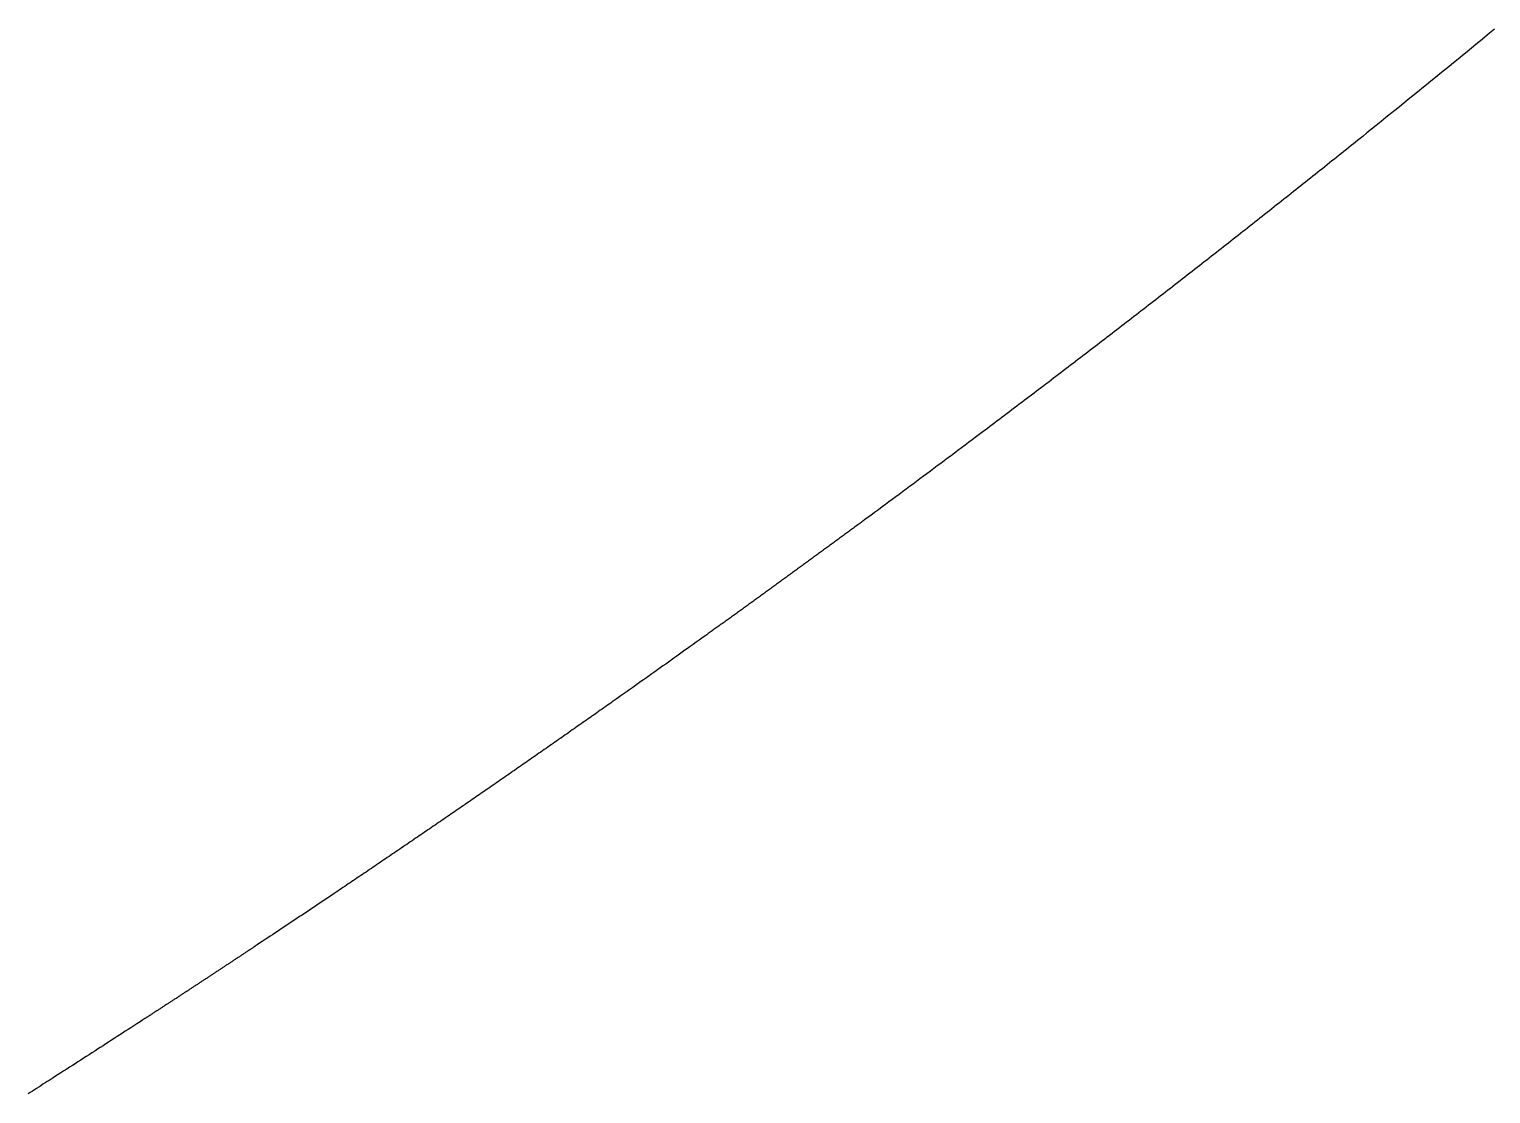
# Model space of a CAD drawing. Header units: millimetres. Extents: x 0 to 610, y 0 to 457.
# Drawn here: x 154.769 to 157.642, y 69.592 to 71.683 of the extents above; entities that cross this region are included whole.
import ezdxf

# ---------------------------------------------------------------- set-up
doc = ezdxf.new("R2010")
doc.units = ezdxf.units.MM
doc.layers.add('CUT_AIRCRAFT', color=7, linetype='Continuous')

msp = doc.modelspace()

# ---------------------------------------------------------------- linework, layer by layer
at = {"layer": 'CUT_AIRCRAFT'}
msp.add_lwpolyline([(157.64911, 71.68294), (157.63949, 71.67503), (157.63027, 71.66746), (157.62141, 71.66019), (157.61275, 71.6531), (157.60412, 71.64602), (157.59537, 71.63887), (157.58652, 71.63163), (157.57761, 71.62436), (157.56869, 71.61708), (157.5598, 71.60982), (157.55093, 71.60259), (157.54208, 71.59538), (157.53323, 71.58818), (157.52438, 71.58099), (157.51551, 71.57378), (157.50663, 71.56657), (157.49772, 71.55934), (157.48878, 71.5521), (157.47985, 71.54487), (157.47097, 71.53768), (157.46217, 71.53056), (157.45346, 71.52353), (157.44473, 71.51648), (157.43582, 71.50928), (157.42657, 71.50183), (157.41695, 71.49408), (157.40742, 71.48641), (157.39855, 71.47928), (157.39093, 71.47315), (157.38494, 71.46834), (157.38019, 71.46452), (157.3761, 71.46125), (157.37211, 71.45804), (157.36775, 71.45455), (157.36305, 71.45078), (157.35817, 71.44688), (157.35327, 71.44295), (157.34847, 71.43911), (157.34376, 71.43533), (157.33909, 71.4316), (157.33443, 71.42787), (157.32974, 71.42413), (157.32502, 71.42036), (157.3203, 71.41659), (157.31557, 71.41281), (157.31085, 71.40904), (157.30613, 71.40528), (157.30141, 71.40152), (157.2967, 71.39776), (157.29198, 71.39401), (157.28726, 71.39025), (157.28254, 71.38649), (157.27781, 71.38273), (157.27309, 71.37898), (157.26837, 71.37522), (157.26364, 71.37147), (157.25892, 71.36771), (157.25419, 71.36396), (157.24947, 71.36021), (157.24474, 71.35646), (157.24001, 71.35271), (157.23528, 71.34897), (157.23055, 71.34522), (157.22582, 71.34147), (157.22109, 71.33773), (157.21636, 71.33398), (157.21163, 71.33024), (157.20689, 71.3265), (157.20216, 71.32276), (157.19743, 71.31902), (157.19269, 71.31528), (157.18795, 71.31154), (157.18322, 71.3078), (157.17848, 71.30406), (157.17374, 71.30033), (157.169, 71.29659), (157.16426, 71.29286), (157.15952, 71.28913), (157.15478, 71.2854), (157.15004, 71.28166), (157.14529, 71.27793), (157.14055, 71.27421), (157.1358, 71.27048), (157.13106, 71.26675), (157.12631, 71.26302), (157.12157, 71.2593), (157.11682, 71.25558), (157.11207, 71.25185), (157.10732, 71.24813), (157.10257, 71.24441), (157.09782, 71.24069), (157.09307, 71.23697), (157.08832, 71.23325), (157.08356, 71.22953), (157.07881, 71.22582), (157.07406, 71.2221), (157.0693, 71.21839), (157.06454, 71.21467), (157.05979, 71.21096), (157.05503, 71.20725), (157.05027, 71.20354), (157.04551, 71.19983), (157.04075, 71.19612), (157.03599, 71.19241), (157.03123, 71.18871), (157.02647, 71.185), (157.02171, 71.1813), (157.01694, 71.17759), (157.01218, 71.17389), (157.00741, 71.17019), (157.00265, 71.16649), (156.99788, 71.16279), (156.99311, 71.15909), (156.98835, 71.15539), (156.98358, 71.15169), (156.97881, 71.148), (156.97404, 71.1443), (156.96927, 71.14061), (156.9645, 71.13692), (156.95972, 71.13322), (156.95495, 71.12953), (156.95018, 71.12584), (156.9454, 71.12215), (156.94063, 71.11846), (156.93585, 71.11478), (156.93107, 71.11109), (156.92629, 71.10741), (156.92152, 71.10372), (156.91674, 71.10004), (156.91196, 71.09636), (156.90718, 71.09267), (156.90239, 71.08899), (156.89761, 71.08531), (156.89283, 71.08164), (156.88805, 71.07796), (156.88326, 71.07428), (156.87848, 71.07061), (156.87369, 71.06693), (156.8689, 71.06326), (156.86412, 71.05959), (156.85933, 71.05591), (156.85454, 71.05224), (156.84975, 71.04857), (156.84496, 71.04491), (156.84017, 71.04124), (156.83538, 71.03757), (156.83058, 71.03391), (156.82579, 71.03024), (156.82099, 71.02658), (156.8162, 71.02291), (156.8114, 71.01925), (156.80661, 71.01559), (156.80181, 71.01193), (156.79701, 71.00827), (156.79221, 71.00461), (156.78741, 71.00096), (156.78261, 70.9973), (156.77781, 70.99365), (156.77301, 70.98999), (156.76821, 70.98634), (156.76341, 70.98269), (156.7586, 70.97904), (156.7538, 70.97539), (156.74899, 70.97174), (156.74419, 70.96809), (156.73938, 70.96444), (156.73457, 70.9608), (156.72976, 70.95715), (156.72496, 70.95351), (156.72015, 70.94987), (156.71534, 70.94623), (156.71053, 70.94258), (156.70571, 70.93894), (156.70089, 70.9353), (156.69607, 70.93166), (156.69126, 70.92802), (156.68646, 70.92439), (156.68166, 70.92077), (156.67687, 70.91716), (156.67205, 70.91352), (156.66719, 70.90986), (156.66228, 70.90616), (156.65738, 70.90247), (156.65257, 70.89885), (156.64791, 70.89534), (156.64342, 70.89196), (156.63888, 70.88855), (156.63404, 70.88491), (156.62862, 70.88083), (156.62244, 70.8762), (156.61569, 70.87113), (156.60863, 70.86583), (156.60152, 70.86051), (156.59458, 70.85531), (156.5878, 70.85023), (156.5811, 70.84521), (156.5744, 70.84021), (156.56766, 70.83517), (156.56088, 70.83011), (156.55407, 70.82503), (156.54726, 70.81994), (156.54046, 70.81487), (156.53366, 70.80981), (156.52687, 70.80475), (156.52009, 70.79971), (156.51332, 70.79467), (156.50654, 70.78963), (156.49974, 70.78457), (156.49291, 70.7795), (156.48604, 70.77441), (156.47919, 70.76933), (156.47239, 70.76429), (156.46569, 70.75933), (156.45911, 70.75446), (156.45249, 70.74956), (156.44567, 70.74452), (156.43846, 70.73919), (156.43082, 70.73356), (156.42329, 70.728), (156.41653, 70.72301), (156.4112, 70.71908), (156.40775, 70.71654), (156.40574, 70.71506), (156.4045, 70.71415), (156.40336, 70.71331), (156.40179, 70.71216), (156.39985, 70.71072), (156.39769, 70.70914), (156.39551, 70.70753), (156.39344, 70.70601), (156.39148, 70.70457), (156.38957, 70.70316), (156.38767, 70.70176), (156.38573, 70.70034), (156.38377, 70.6989), (156.3818, 70.69745), (156.37982, 70.69599), (156.37785, 70.69455), (156.37589, 70.6931), (156.37393, 70.69167), (156.37197, 70.69023), (156.37001, 70.68879), (156.36805, 70.68735), (156.36608, 70.68591), (156.36412, 70.68446), (156.36215, 70.68302), (156.36019, 70.68158), (156.35823, 70.68014), (156.35626, 70.6787), (156.3543, 70.67726), (156.35234, 70.67582), (156.35037, 70.67438), (156.34841, 70.67295), (156.34645, 70.67151), (156.34448, 70.67007), (156.34252, 70.66863), (156.34055, 70.66719), (156.33859, 70.66575), (156.33662, 70.66431), (156.33466, 70.66287), (156.33269, 70.66144), (156.33073, 70.66), (156.32876, 70.65856), (156.3268, 70.65712), (156.32483, 70.65569), (156.32287, 70.65425), (156.3209, 70.65281), (156.31894, 70.65138), (156.31697, 70.64994), (156.315, 70.6485), (156.31304, 70.64707), (156.31107, 70.64563), (156.3091, 70.64419), (156.30714, 70.64276), (156.30517, 70.64132), (156.30321, 70.63989), (156.30124, 70.63845), (156.29927, 70.63702), (156.2973, 70.63558), (156.29534, 70.63415), (156.29337, 70.63271), (156.2914, 70.63128), (156.28943, 70.62984), (156.28747, 70.62841), (156.2855, 70.62697), (156.28353, 70.62554), (156.28156, 70.62411), (156.2796, 70.62267), (156.27763, 70.62124), (156.27566, 70.6198), (156.27369, 70.61837), (156.27172, 70.61694), (156.26975, 70.61551), (156.26778, 70.61407), (156.26582, 70.61264), (156.26385, 70.61121), (156.26188, 70.60978), (156.25991, 70.60834), (156.25794, 70.60691), (156.25597, 70.60548), (156.254, 70.60405), (156.25203, 70.60262), (156.25006, 70.60119), (156.24809, 70.59976), (156.24612, 70.59832), (156.24415, 70.59689), (156.24218, 70.59546), (156.24021, 70.59403), (156.23824, 70.5926), (156.23627, 70.59117), (156.2343, 70.58974), (156.23233, 70.58831), (156.23035, 70.58688), (156.22838, 70.58545), (156.22641, 70.58403), (156.22444, 70.5826), (156.22247, 70.58117), (156.2205, 70.57974), (156.21853, 70.57831), (156.21655, 70.57688), (156.21458, 70.57545), (156.21261, 70.57403), (156.21064, 70.5726), (156.20866, 70.57117), (156.20669, 70.56974), (156.20472, 70.56831), (156.20275, 70.56689), (156.20077, 70.56546), (156.1988, 70.56403), (156.19683, 70.56261), (156.19485, 70.56118), (156.19288, 70.55975), (156.19091, 70.55833), (156.18893, 70.5569), (156.18696, 70.55548), (156.18499, 70.55405), (156.18301, 70.55262), (156.18104, 70.5512), (156.17906, 70.54977), (156.17709, 70.54835), (156.17512, 70.54692), (156.17314, 70.5455), (156.17117, 70.54407), (156.16919, 70.54265), (156.16722, 70.54122), (156.16524, 70.5398), (156.16327, 70.53838), (156.16129, 70.53695), (156.15932, 70.53553), (156.15734, 70.53411), (156.15537, 70.53268), (156.15339, 70.53126), (156.15141, 70.52984), (156.14944, 70.52841), (156.14746, 70.52699), (156.14549, 70.52557), (156.14351, 70.52415), (156.14153, 70.52272), (156.13956, 70.5213), (156.13758, 70.51988), (156.1356, 70.51846), (156.13363, 70.51704), (156.13166, 70.51562), (156.12968, 70.5142), (156.1277, 70.51277), (156.12571, 70.51134), (156.12372, 70.50992), (156.12174, 70.5085), (156.11979, 70.50709), (156.11785, 70.5057), (156.11591, 70.50431), (156.11393, 70.50288), (156.11187, 70.50141), (156.10974, 70.49988), (156.10763, 70.49836), (156.10566, 70.49695), (156.10396, 70.49573), (156.10256, 70.49473), (156.10109, 70.49367), (156.09907, 70.49223), (156.09604, 70.49006), (156.09169, 70.48694), (156.08633, 70.4831), (156.08042, 70.47887), (156.07445, 70.47459), (156.06876, 70.47053), (156.06335, 70.46666), (156.05808, 70.4629), (156.05283, 70.45915), (156.0475, 70.45535), (156.0421, 70.45149), (156.03665, 70.44761), (156.0312, 70.44372), (156.02577, 70.43986), (156.02036, 70.436), (156.01496, 70.43216), (156.00956, 70.42832), (156.00416, 70.42448), (155.99875, 70.42064), (155.99334, 70.41679), (155.98791, 70.41293), (155.98247, 70.40907), (155.97703, 70.40521), (155.97161, 70.40138), (155.96624, 70.39757), (155.96091, 70.39379), (155.95557, 70.39001), (155.95014, 70.38617), (155.94456, 70.38222), (155.9388, 70.37815), (155.93308, 70.37411), (155.92767, 70.37029), (155.92286, 70.36689), (155.91881, 70.36404), (155.91535, 70.3616), (155.91221, 70.35938), (155.90911, 70.35719), (155.90583, 70.35489), (155.9024, 70.35247), (155.89888, 70.34999), (155.89535, 70.3475), (155.89187, 70.34505), (155.88843, 70.34263), (155.88501, 70.34023), (155.88159, 70.33782), (155.87817, 70.33541), (155.87472, 70.33299), (155.87128, 70.33057), (155.86783, 70.32815), (155.86438, 70.32573), (155.86094, 70.32331), (155.8575, 70.3209), (155.85406, 70.31848), (155.85061, 70.31607), (155.84717, 70.31365), (155.84373, 70.31124), (155.84028, 70.30882), (155.83684, 70.30641), (155.83339, 70.304), (155.82994, 70.30158), (155.8265, 70.29917), (155.82305, 70.29676), (155.81961, 70.29435), (155.81616, 70.29194), (155.81271, 70.28953), (155.80926, 70.28712), (155.80581, 70.28471), (155.80237, 70.2823), (155.79892, 70.27989), (155.79547, 70.27749), (155.79202, 70.27508), (155.78857, 70.27267), (155.78512, 70.27027), (155.78167, 70.26786), (155.77822, 70.26546), (155.77477, 70.26305), (155.77131, 70.26065), (155.76786, 70.25824), (155.76441, 70.25584), (155.76096, 70.25344), (155.7575, 70.25104), (155.75405, 70.24864), (155.7506, 70.24623), (155.74714, 70.24383), (155.74369, 70.24143), (155.74023, 70.23903), (155.73678, 70.23663), (155.73332, 70.23424), (155.72987, 70.23184), (155.72641, 70.22944), (155.72296, 70.22704), (155.7195, 70.22465), (155.71604, 70.22225), (155.71258, 70.21986), (155.70913, 70.21746), (155.70567, 70.21507), (155.70221, 70.21267), (155.69875, 70.21028), (155.69529, 70.20788), (155.69183, 70.20549), (155.68837, 70.2031), (155.68491, 70.20071), (155.68145, 70.19832), (155.67799, 70.19593), (155.67453, 70.19354), (155.67107, 70.19115), (155.66761, 70.18876), (155.66414, 70.18637), (155.66068, 70.18398), (155.65722, 70.18159), (155.65376, 70.17921), (155.65029, 70.17682), (155.64683, 70.17443), (155.64336, 70.17205), (155.6399, 70.16966), (155.63643, 70.16728), (155.63297, 70.16489), (155.6295, 70.16251), (155.62604, 70.16013), (155.62257, 70.15774), (155.6191, 70.15536), (155.61564, 70.15298), (155.61217, 70.1506), (155.6087, 70.14822), (155.60523, 70.14584), (155.60177, 70.14346), (155.5983, 70.14108), (155.59483, 70.1387), (155.59136, 70.13632), (155.58789, 70.13394), (155.58442, 70.13157), (155.58095, 70.12919), (155.57748, 70.12681), (155.57401, 70.12444), (155.57053, 70.12206), (155.56706, 70.11969), (155.56359, 70.11731), (155.56012, 70.11494), (155.55665, 70.11257), (155.55317, 70.11019), (155.5497, 70.10782), (155.54623, 70.10545), (155.54275, 70.10308), (155.53928, 70.10071), (155.5358, 70.09834), (155.53233, 70.09597), (155.52885, 70.0936), (155.52537, 70.09123), (155.5219, 70.08886), (155.51842, 70.08649), (155.51495, 70.08413), (155.51147, 70.08176), (155.50799, 70.07939), (155.50451, 70.07703), (155.50103, 70.07466), (155.49756, 70.0723), (155.49408, 70.06993), (155.4906, 70.06757), (155.48712, 70.06521), (155.48364, 70.06284), (155.48016, 70.06048), (155.47668, 70.05812), (155.4732, 70.05576), (155.46971, 70.0534), (155.46623, 70.05104), (155.46275, 70.04868), (155.45927, 70.04632), (155.45579, 70.04396), (155.4523, 70.0416), (155.44882, 70.03924), (155.44534, 70.03689), (155.44185, 70.03453), (155.43837, 70.03217), (155.43488, 70.02982), (155.4314, 70.02746), (155.42791, 70.02511), (155.42443, 70.02275), (155.42094, 70.0204), (155.41745, 70.01804), (155.41396, 70.01569), (155.41048, 70.01334), (155.40701, 70.011), (155.40354, 70.00866), (155.40005, 70.00631), (155.39653, 70.00394), (155.39298, 70.00155), (155.38944, 69.99916), (155.38595, 69.99682), (155.38257, 69.99454), (155.37931, 69.99235), (155.37602, 69.99013), (155.37251, 69.98778), (155.36861, 69.98516), (155.36418, 69.98218), (155.35936, 69.97895), (155.35433, 69.97557), (155.34926, 69.97217), (155.34431, 69.96885), (155.33947, 69.9656), (155.33468, 69.96239), (155.3299, 69.95919), (155.32509, 69.95597), (155.32025, 69.95273), (155.3154, 69.94949), (155.31054, 69.94624), (155.30568, 69.94299), (155.30083, 69.93975), (155.29599, 69.93652), (155.29116, 69.93329), (155.28632, 69.93007), (155.28149, 69.92684), (155.27664, 69.92361), (155.27177, 69.92037), (155.26688, 69.91711), (155.26199, 69.91386), (155.25714, 69.91063), (155.25237, 69.90745), (155.24768, 69.90433), (155.24296, 69.9012), (155.2381, 69.89797), (155.23296, 69.89456), (155.22751, 69.89094), (155.22214, 69.88738), (155.21732, 69.88419), (155.21354, 69.88168), (155.21111, 69.88007), (155.20973, 69.87915), (155.2089, 69.8786), (155.20814, 69.8781), (155.20708, 69.8774), (155.20574, 69.87651), (155.20425, 69.87552), (155.20274, 69.87452), (155.20131, 69.87358), (155.19996, 69.87268), (155.19864, 69.87181), (155.19733, 69.87095), (155.196, 69.87007), (155.19465, 69.86917), (155.19329, 69.86827), (155.19193, 69.86737), (155.19057, 69.86648), (155.18922, 69.86558), (155.18788, 69.86469), (155.18653, 69.8638), (155.18518, 69.86291), (155.18383, 69.86201), (155.18247, 69.86112), (155.18112, 69.86023), (155.17977, 69.85933), (155.17842, 69.85844), (155.17707, 69.85755), (155.17572, 69.85666), (155.17437, 69.85576), (155.17301, 69.85487), (155.17166, 69.85398), (155.17031, 69.85309), (155.16896, 69.85219), (155.16761, 69.8513), (155.16626, 69.85041), (155.1649, 69.84952), (155.16355, 69.84863), (155.1622, 69.84773), (155.16085, 69.84684), (155.1595, 69.84595), (155.15814, 69.84506), (155.15679, 69.84417), (155.15544, 69.84328), (155.15409, 69.84238), (155.15273, 69.84149), (155.15138, 69.8406), (155.15003, 69.83971), (155.14868, 69.83882), (155.14733, 69.83793), (155.14597, 69.83704), (155.14462, 69.83615), (155.14327, 69.83526), (155.14191, 69.83437), (155.14056, 69.83347), (155.13921, 69.83258), (155.13786, 69.83169), (155.1365, 69.8308), (155.13515, 69.82991), (155.1338, 69.82902), (155.13244, 69.82813), (155.13109, 69.82724), (155.12974, 69.82635), (155.12839, 69.82546), (155.12703, 69.82457), (155.12568, 69.82368), (155.12433, 69.82279), (155.12297, 69.8219), (155.12162, 69.82101), (155.12026, 69.82012), (155.11891, 69.81923), (155.11756, 69.81834), (155.1162, 69.81746), (155.11485, 69.81657), (155.1135, 69.81568), (155.11214, 69.81479), (155.11079, 69.8139), (155.10944, 69.81301), (155.10808, 69.81212), (155.10673, 69.81123), (155.10537, 69.81034), (155.10402, 69.80945), (155.10267, 69.80857), (155.10131, 69.80768), (155.09996, 69.80679), (155.0986, 69.8059), (155.09725, 69.80501), (155.09589, 69.80412), (155.09454, 69.80324), (155.09318, 69.80235), (155.09183, 69.80146), (155.09048, 69.80057), (155.08912, 69.79968), (155.08777, 69.7988), (155.08641, 69.79791), (155.08506, 69.79702), (155.0837, 69.79613), (155.08235, 69.79525), (155.08099, 69.79436), (155.07964, 69.79347), (155.07828, 69.79258), (155.07693, 69.7917), (155.07557, 69.79081), (155.07422, 69.78992), (155.07286, 69.78904), (155.07151, 69.78815), (155.07015, 69.78726), (155.0688, 69.78638), (155.06744, 69.78549), (155.06609, 69.7846), (155.06473, 69.78372), (155.06337, 69.78283), (155.06202, 69.78194), (155.06066, 69.78106), (155.05931, 69.78017), (155.05795, 69.77929), (155.0566, 69.7784), (155.05524, 69.77751), (155.05388, 69.77663), (155.05253, 69.77574), (155.05117, 69.77486), (155.04982, 69.77397), (155.04846, 69.77308), (155.0471, 69.7722), (155.04575, 69.77131), (155.04439, 69.77043), (155.04303, 69.76954), (155.04168, 69.76866), (155.04032, 69.76777), (155.03897, 69.76689), (155.03761, 69.766), (155.03625, 69.76512), (155.0349, 69.76423), (155.03354, 69.76335), (155.03218, 69.76246), (155.03083, 69.76158), (155.02947, 69.76069), (155.02811, 69.75981), (155.02675, 69.75892), (155.0254, 69.75804), (155.02404, 69.75716), (155.02269, 69.75628), (155.02133, 69.75539), (155.01998, 69.75451), (155.01861, 69.75362), (155.01724, 69.75273), (155.01587, 69.75184), (155.01452, 69.75095), (155.01318, 69.75009), (155.01188, 69.74923), (155.01056, 69.74838), (155.0092, 69.74749), (155.00775, 69.74655), (155.00621, 69.74555), (155.00469, 69.74456), (155.00334, 69.74368), (155.00232, 69.74302), (155.00166, 69.74259), (155.00091, 69.7421), (154.99951, 69.74119), (154.99689, 69.73949), (154.99268, 69.73675), (154.98724, 69.73322), (154.98116, 69.72927), (154.97498, 69.72526), (154.96916, 69.72149), (154.96367, 69.71793), (154.95835, 69.71448), (154.95306, 69.71105), (154.94767, 69.70756), (154.94219, 69.70402), (154.93666, 69.70044), (154.93112, 69.69687), (154.92561, 69.6933), (154.92012, 69.68976), (154.91465, 69.68623), (154.90918, 69.6827), (154.9037, 69.67916), (154.89821, 69.67563), (154.89272, 69.67209), (154.88722, 69.66855), (154.88171, 69.665), (154.8762, 69.66146), (154.87071, 69.65793), (154.86524, 69.65442), (154.85981, 69.65093), (154.85437, 69.64743), (154.84887, 69.6439), (154.84326, 69.64031), (154.83753, 69.63663), (154.83183, 69.63298), (154.82634, 69.62947), (154.82126, 69.62622), (154.8167, 69.6233), (154.81255, 69.62065), (154.80862, 69.61813), (154.80471, 69.61563), (154.80068, 69.61306), (154.79655, 69.61042), (154.79235, 69.60774), (154.78815, 69.60506), (154.78398, 69.6024), (154.77984, 69.59976), (154.77571, 69.59713), (154.77159, 69.5945), (154.76745, 69.59186)], dxfattribs=at)

doc.saveas('drawing.dxf')
